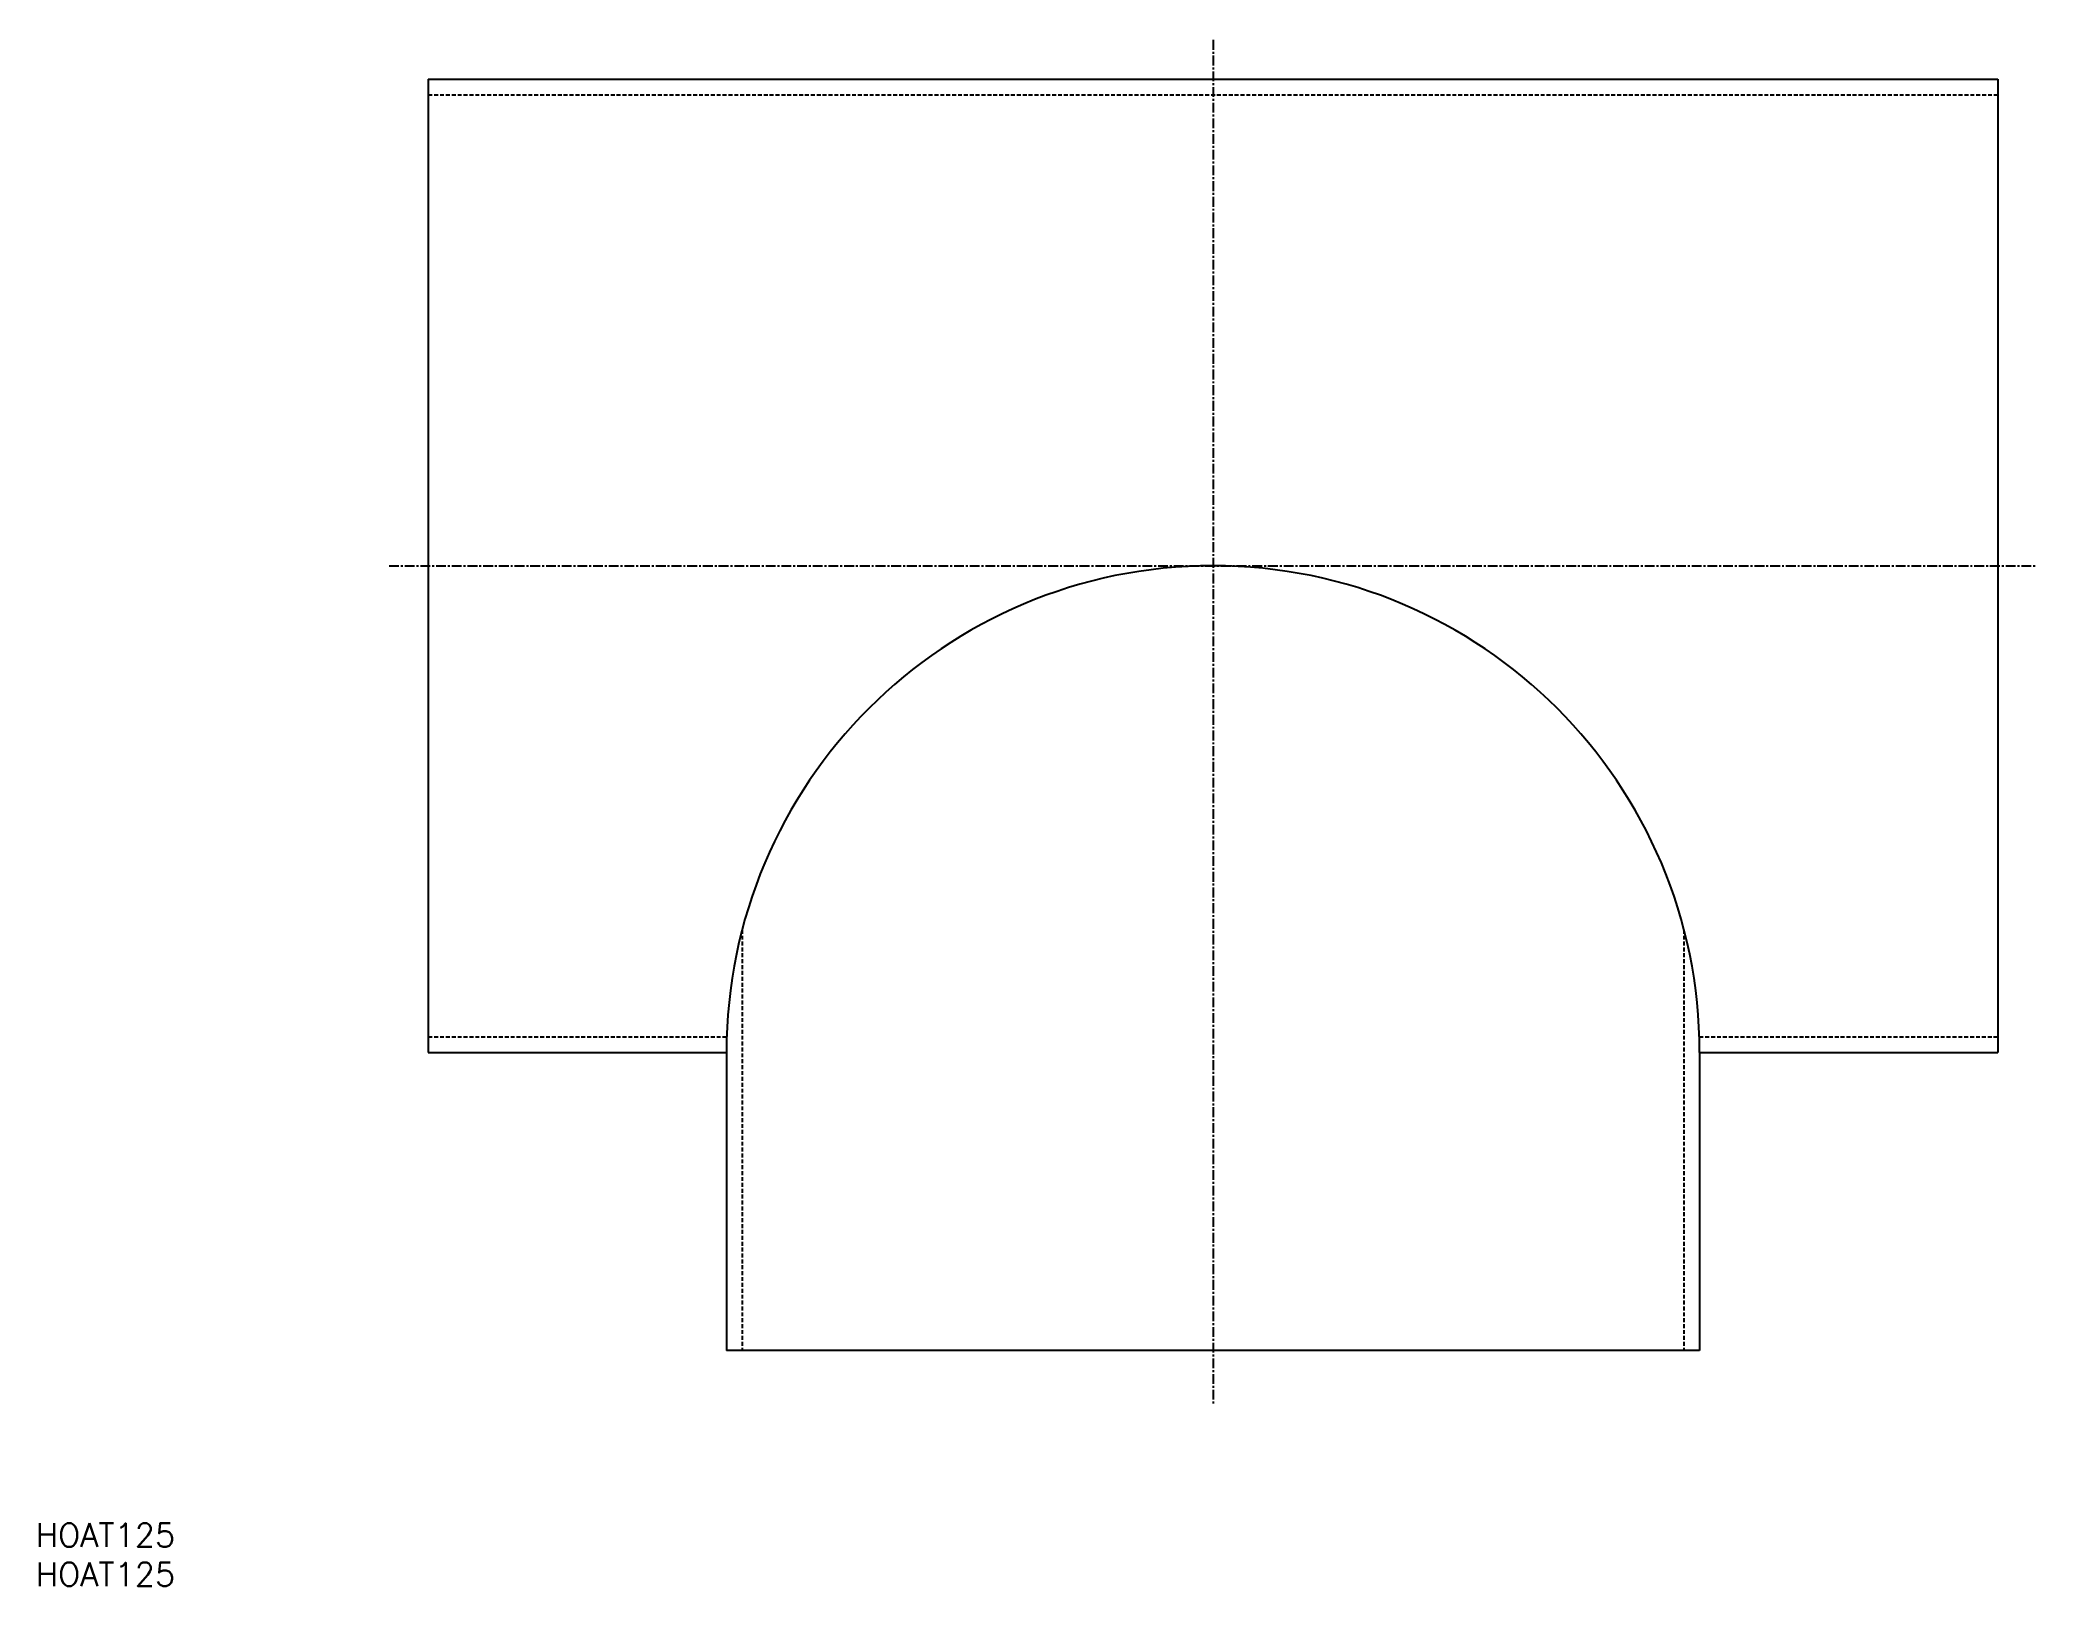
# Model space of a CAD drawing. Extents: x 1 to 255, y 0 to 197.
import ezdxf

# ---------------------------------------------------------------- set-up
doc = ezdxf.new("R2010")
doc.units = 0
doc.linetypes.add('CENTER', pattern=[2, 1.25, -0.25, 0.25, -0.25])
doc.linetypes.add('DASHED', pattern=[0.75, 0.5, -0.25])
doc.layers.get('0').update_dxf_attribs({"linetype": 'CONTINUOUS'})
doc.layers.add('CENTER', color=1, linetype='CENTER')
doc.styles.get("Standard").update_dxf_attribs({"font": 'txt.shx'})

# ---------------------------------------------------------------- blocks, each defined once
blk = doc.blocks.new('*U9')
at = {"color": 7, "linetype": 'CONTINUOUS'}
blk.add_text('HOAT125', height=3, dxfattribs=at).set_placement((0, 0))
blk = doc.blocks.new('*U10')
at = {"color": 7, "linetype": 'CONTINUOUS'}
blk.add_text('HOAT125', height=3, dxfattribs=at).set_placement((0, 5))

msp = doc.modelspace()

# ---------------------------------------------------------------- linework, layer by layer
at = {"color": 7, "linetype": 'CONTINUOUS'}
for p, q in [((50, 192), (250, 192)), ((50, 192), (50, 68)), ((250, 192), (250, 68)), ((50, 68), (88, 68)), ((88, 68), (88, 30)), ((212, 68), (212, 30)), ((212, 68), (250, 68)), ((212, 30), (88, 30))]:
    msp.add_line(p, q, dxfattribs=at)
at = {"color": 3, "linetype": 'DASHED'}
for p, q in [((50, 190), (250, 190)), ((90, 83.62), (90, 30)), ((210, 83.62), (210, 30)), ((50, 70), (88.03, 70)), ((211.97, 70), (250, 70))]:
    msp.add_line(p, q, dxfattribs=at)
at = {"color": 7, "linetype": 'CONTINUOUS'}
msp.add_arc((150, 68), 62, 0, 180, dxfattribs=at)
at = {"layer": 'CENTER', "color": 1, "linetype": 'CENTER'}
for p, q in [((150, 197), (150, 23)), ((45, 130), (255, 130))]:
    msp.add_line(p, q, dxfattribs=at)

# ---------------------------------------------------------------- block references
at = {"color": 7, "linetype": 'CONTINUOUS'}
for name in ['*U10', '*U9']:
    msp.add_blockref(name, (0, 0), dxfattribs=at)

doc.saveas('drawing.dxf')
